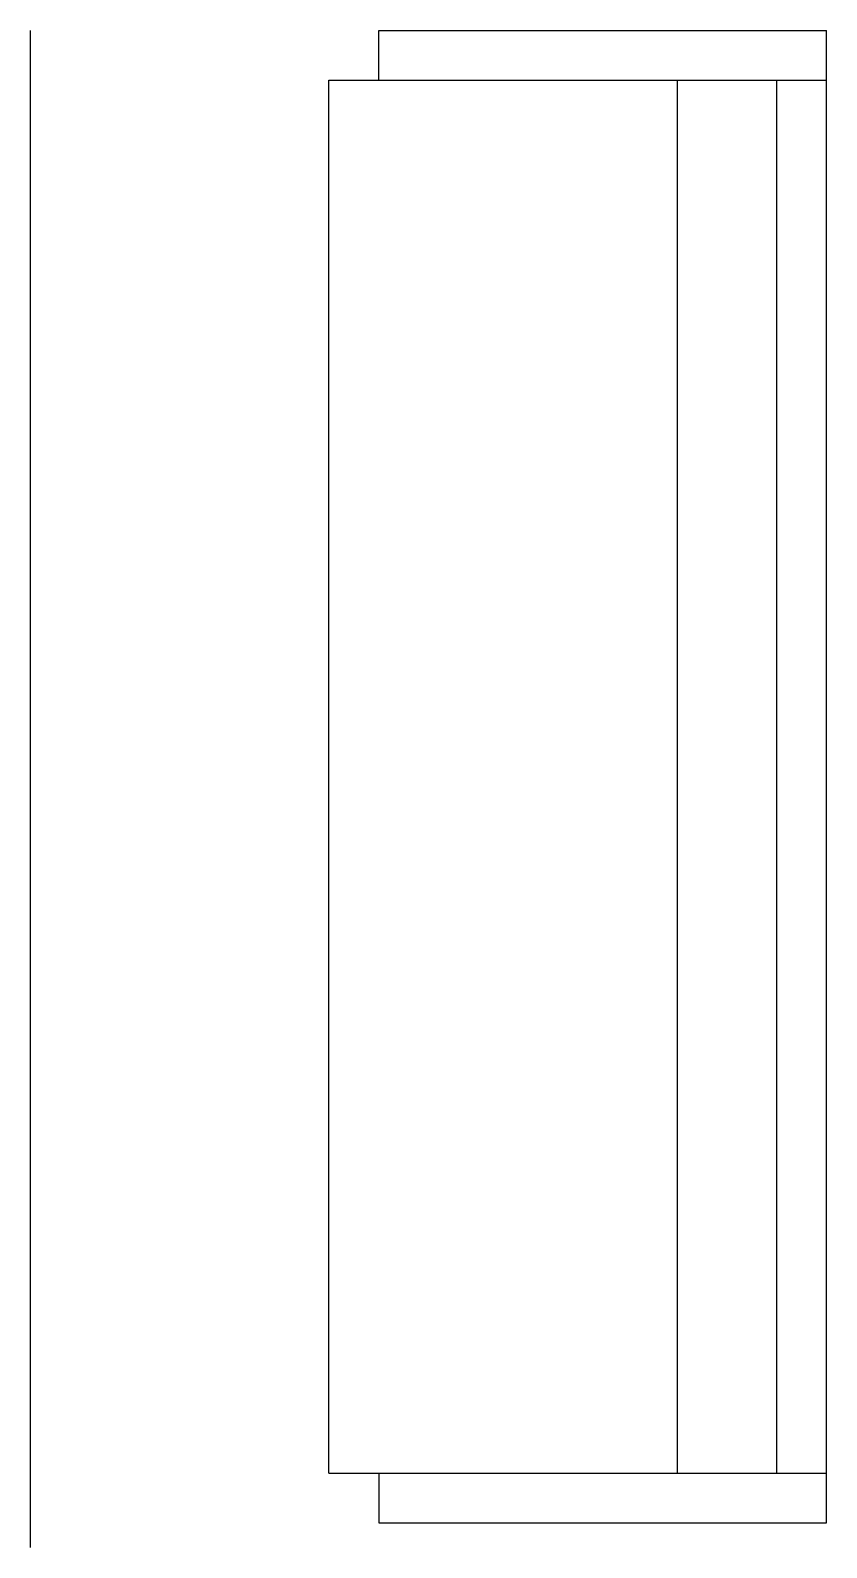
# Model space of a CAD drawing. Extents: x 0 to 0.81, y -0.03 to 1.52.
import ezdxf

# ---------------------------------------------------------------- set-up
doc = ezdxf.new("R2010")
doc.units = 0
doc.header["$LTSCALE"] = 40
doc.linetypes.add('DASHED', pattern=[0.75, 0.5, -0.25])
doc.layers.get('0').update_dxf_attribs({"linetype": 'CONTINUOUS'})

msp = doc.modelspace()

# ---------------------------------------------------------------- linework, layer by layer
at = {"linetype": 'DASHED'}
msp.add_line((0, -0.0254), (0, 1.524), dxfattribs=at)
at = {"color": 0, "linetype": 'BYBLOCK'}
for p, q in [((0.3556, 1.524), (0.8128, 1.524)), ((0.3556, 1.4732), (0.3556, 1.524)), ((0.8128, 0), (0.8128, 1.524)), ((0.3048, 0.0508), (0.3048, 1.4732)), ((0.3048, 1.4732), (0.8128, 1.4732)), ((0.6604, 0.0508), (0.6604, 1.4732)), ((0.762, 0.0508), (0.762, 1.4732)), ((0.3048, 0.0508), (0.8128, 0.0508)), ((0.3556, 0.0508), (0.3556, 0)), ((0.3556, 0), (0.8128, 0))]:
    msp.add_line(p, q, dxfattribs=at)

doc.saveas('drawing.dxf')
